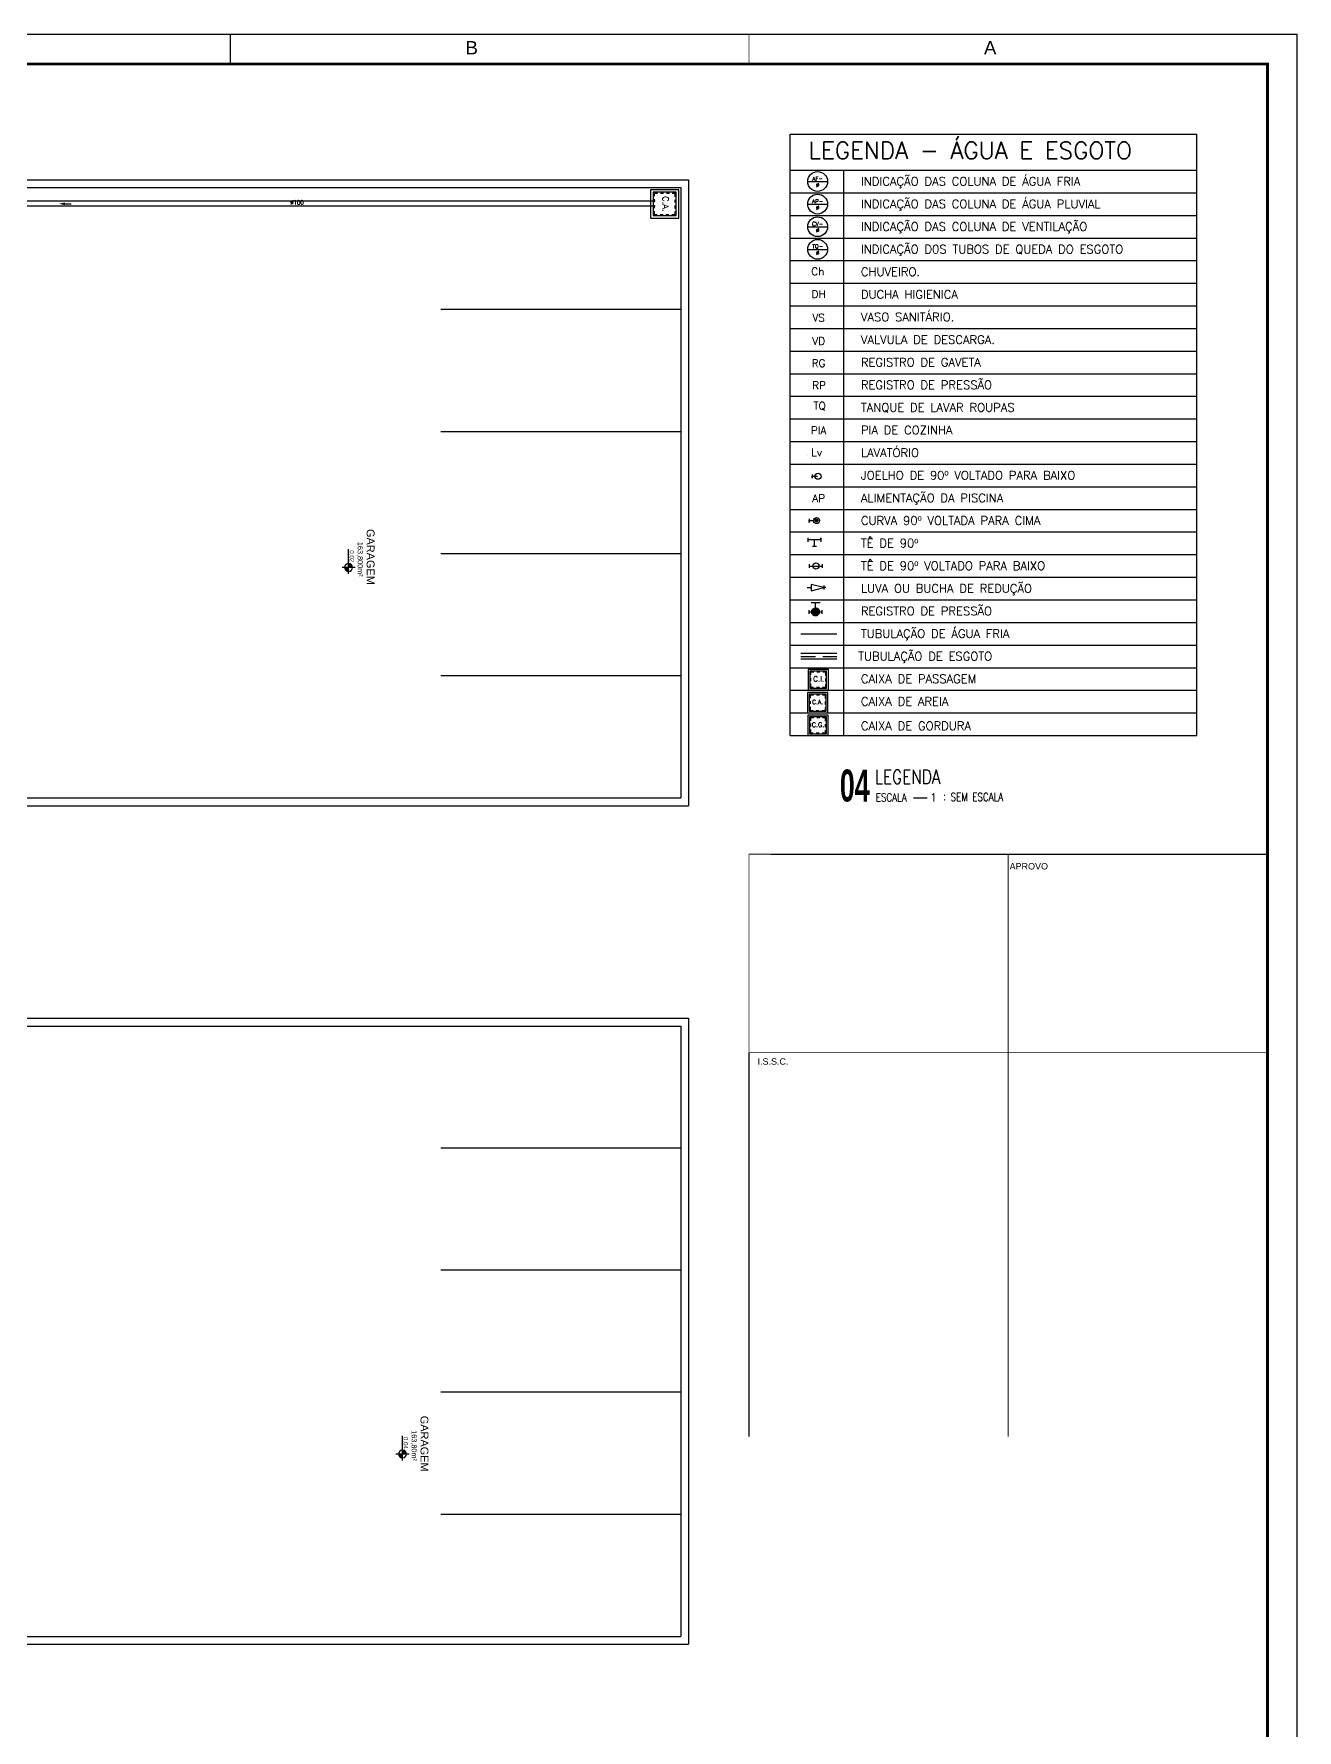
# Model space of a CAD drawing. Header units: millimetres. Extents: x 5512 to 5596, y 903 to 1082.
# Drawn here: x 5553.3 to 5596, y 1024.3 to 1081.5 of the extents above; entities that cross this region are included whole.
import ezdxf
from ezdxf.enums import TextEntityAlignment as Align

# ---------------------------------------------------------------- set-up
doc = ezdxf.new("R2010")
doc.units = ezdxf.units.MM
doc.linetypes.add('HIDDEN', pattern=[0.375, 0.25, -0.125])
doc.linetypes.add('HIDDENX2', pattern=[0.75, 0.5, -0.25])
for name, color, linetype in [('0-COTAS', 8, 'Continuous'), ('A-PEN-W', 7, 'Continuous'), ('A-PEN-Y', 2, 'Continuous'), ('Eixo', 4, 'HIDDENX2'), ('HIDROGRAFIA', 4, 'Continuous'), ("LINHA - PROJETU'S", 1, 'Continuous'), ('NIVEIS', 1, 'Continuous'), ("PRANCHA - PROJETU'S", 7, 'Continuous'), ('Texto-Tubos', 7, 'Continuous'), ('TigreCad', 3, 'Continuous'), ('TUBOS_ESGOTO', 5, 'Continuous'), ('TUBULAÇÃO_ESGOTO', 5, 'Continuous'), ('TUBULAÇÃO_HIDRÁULICA', 5, 'Continuous'), ('TXT_0', 7, 'Continuous'), ('TXT_1', 2, 'Continuous'), ('TXT_2', 6, 'Continuous')]:
    doc.layers.add(name, color=color, linetype=linetype)
doc.styles.add('ADITIVOCAD', font='ROMANS.shx')
doc.styles.add('ARIAL', font='arial.ttf', dxfattribs={"height": 2})
doc.styles.add('CARIMBO_DADOS', font='arial.ttf', dxfattribs={"height": 0.1})
doc.styles.add('R80', font='simplex.shx', dxfattribs={"height": 12})
doc.styles.add('REG140', font='romans.shx', dxfattribs={"width": 0.8, "height": 0.35})
doc.styles.add('REG60', font='romans.shx', dxfattribs={"width": 0.8, "height": 0.15})
doc.styles.add('REG80', font='romans.shx', dxfattribs={"width": 0.8, "height": 0.1})
doc.styles.add('SANSSERIF2', font='sanssb__.ttf', dxfattribs={"width": 0.8})
doc.styles.get("Standard").update_dxf_attribs({"font": 'arial.ttf'})
doc.styles.add('T20', font='PORT2', dxfattribs={"height": 0.2})
doc.styles.add('TEXT', font='arial.ttf')

# ---------------------------------------------------------------- blocks, each defined once
blk = doc.blocks.new('ADFSGASDFG')
at = {"layer": "PRANCHA - PROJETU'S", "color": 1}
for p, q in [((360.678, 107.346), (276.578, 107.346)), ((360.678, 47.946), (360.678, 107.346))]:
    blk.add_line(p, q, dxfattribs=at)
at = {"layer": "PRANCHA - PROJETU'S", "color": 4, "const_width": 0.1}
blk.add_lwpolyline([(279.078, 106.346), (359.678, 106.346), (359.678, 48.946), (279.078, 48.946)], close=True, dxfattribs=at)
blk = doc.blocks.new('CRBODADOSÇ')
at = {"layer": "PRANCHA - PROJETU'S", "color": 3}
blk.add_line((164.825, 196.917), (165.288, 196.917), dxfattribs=at)
at = {"layer": "PRANCHA - PROJETU'S", "color": 3, "style": 'REG80', "width": 0.8}
for s, p in [('ESCALA', (163.548, 196.799)), ('1', (165.407, 196.799)), (':', (165.829, 196.842))]:
    blk.add_text(s, height=0.27, dxfattribs=at).set_placement(p)
at = {"layer": "PRANCHA - PROJETU'S", "color": 2, "style": 'REG140', "width": 0.8}
for tag, p in [('PROJETO', (163.521, 198.067)), ('DESENHO', (163.516, 197.395))]:
    blk.add_attdef(tag, p, '', height=0.472, dxfattribs=at)
at = {"layer": "PRANCHA - PROJETU'S", "style": 'SANSSERIF2', "width": 0.6}
blk.add_attdef('00', text='', height=1.08, dxfattribs=at).set_placement((162.84, 196.795), align=Align.CENTER)
at = {"layer": "PRANCHA - PROJETU'S", "color": 3, "style": 'REG80', "width": 0.8}
blk.add_attdef('ESCALA', (166.075, 196.813), '', height=0.27, dxfattribs=at)
blk = doc.blocks.new('Adh_Afn')
blk.add_line((-0.25, 0), (0.25, 0))
blk.add_circle((0, 0), 0.25)
at = {"flags": 8}
for tag, p in [('$AF', (0, 0.07)), ('$DIAM', (0, -0.091))]:
    blk.add_attdef(tag, text='', height=0.1, dxfattribs=at).set_placement(p, align=Align.MIDDLE)
blk = doc.blocks.new('ADH_HIUTILIZ1')
blk.add_line((0.12, 0), (0.12, 0))
at = {"flags": 8}
blk.add_attdef('$N', text='', height=0.09, dxfattribs=at).set_placement((0.226, 0.042), align=Align.MIDDLE)
blk = doc.blocks.new('Adh_cx_j90b')
blk.add_lwpolyline([(-0.068, 0.022), (-0.068, -0.022), (-0.068, 0), (-0.006, 0)])
blk.add_circle((0, 0), 0.0359)
blk = doc.blocks.new('Adh_cx_c90c')
h = blk.add_hatch()
h.set_pattern_fill('_U', color=256, scale=0.002, angle=45, style=0, double=1, pattern_type=0)
h.set_pattern_definition([(45, (-6.0733674, -5.0413484), (-0.00141421356, 0.00141421356), []), (135, (-6.0733674, -5.0413484), (-0.00141421356, -0.00141421356), [])])
h.paths.add_polyline_path([(-0.017, 0, 1), (0.017, 0, 1)])
blk.add_lwpolyline([(-0.088, 0.022), (-0.088, -0.023), (-0.088, 0), (-0.036, 0)])
for radius in [0.0359, 0.017]:
    blk.add_circle((0, 0), radius)
blk = doc.blocks.new('Adh_cx_te90')
for p, q in [((-0.075, -0.0225), (-0.075, 0.0225)), ((0.075, 0), (-0.075, 0)), ((0, -0.075), (0, 0)), ((0.075, 0), (0.075, 0.0225)), ((0.075, 0.0225), (0.075, -0.0225)), ((-0.0225, -0.075), (0.0225, -0.075))]:
    blk.add_line(p, q)
blk = doc.blocks.new('Adh_cx_te90b')
for p, q in [((-0.078, 0.0225), (-0.078, -0.0225)), ((-0.078, 0), (0.078, 0)), ((0.078, -0.0225), (0.078, 0.0225))]:
    blk.add_line(p, q)
blk.add_circle((0, 0), 0.0359)
blk = doc.blocks.new('Adh_cx_lvr')
for p, q in [((0, 0), (-0.15, 0.0375)), ((-0.15, 0.0375), (-0.15, -0.0375)), ((-0.15, -0.0375), (0, 0)), ((0, 0.0225), (0, -0.0225)), ((-0.195, 0), (-0.15, 0)), ((0.0225, 0), (0, 0))]:
    blk.add_line(p, q)
blk = doc.blocks.new('Adh_acs_rg')
h = blk.add_hatch()
h.set_pattern_fill('_U', color=256, scale=0.002, angle=45, style=0, double=1)
h.set_pattern_definition([(45, (-7.4131718, -5.1711377), (-0.00141421356, 0.00141421356), []), (135, (-7.4131718, -5.1711377), (-0.00141421356, -0.00141421356), [])])
h.paths.add_polyline_path([(-0.046, 0, 1), (0.046, 0, 1)])
for p, q in [((-0.078, 0.022), (-0.078, -0.022)), ((0.053, 0.108), (-0.053, 0.108)), ((0, 0.046), (0, 0.108)), ((0.078, -0.022), (0.078, 0.022)), ((-0.078, 0), (-0.046, 0)), ((0.046, 0), (0.078, 0))]:
    blk.add_line(p, q)
blk.add_circle((0, 0), 0.046)
blk = doc.blocks.new('Adhs_RefTbl')
at = {"color": 0, "linetype": 'ByBlock', "ltscale": 0.5}
blk.add_line((-0.321, 0), (0.321, 0), dxfattribs=at)
blk = doc.blocks.new('inp_cx')
for p, q in [((40, 40), (-40, 40)), ((-40, 40), (-40, -40)), ((40, -40), (40, 40)), ((-40, -40), (40, -40))]:
    blk.add_line(p, q)
at = {"color": 1, "linetype": 'Continuous', "ltscale": 0.5}
for p, q in [((33, 33), (-33, 33)), ((-33, 33), (-33, -33)), ((33, -33), (33, 33)), ((-33, -33), (33, -33))]:
    blk.add_line(p, q, dxfattribs=at)
at = {"color": 1, "linetype": 'HIDDEN', "ltscale": 0.5}
for p, q in [((30, 30), (-30, 30)), ((-30, 30), (-30, -30)), ((30, -30), (30, 30)), ((-30, -30), (30, -30))]:
    blk.add_line(p, q, dxfattribs=at)
at = {"style": 'R80'}
blk.add_text('C.I.', height=20.59, dxfattribs=at).set_placement((-19.6, -7.5))
blk = doc.blocks.new('_cxgordu')
for p, q in [((40, 40), (-40, 40)), ((-40, 40), (-40, -40)), ((40, -40), (40, 40)), ((-40, -40), (40, -40))]:
    blk.add_line(p, q)
at = {"color": 1, "linetype": 'Continuous', "ltscale": 0.5}
for p, q in [((33, 33), (-33, 33)), ((-33, 33), (-33, -33)), ((33, -33), (33, 33)), ((-33, -33), (33, -33))]:
    blk.add_line(p, q, dxfattribs=at)
at = {"color": 1, "linetype": 'HIDDEN', "ltscale": 0.5}
for p, q in [((30, 30), (-30, 30)), ((-30, 30), (-30, -30)), ((30, -30), (30, 30)), ((-30, -30), (30, -30))]:
    blk.add_line(p, q, dxfattribs=at)
at = {"style": 'R80'}
blk.add_text('C.G.', height=18.48, dxfattribs=at).set_placement((-24.3, -6.9))
blk = doc.blocks.new('_cxareia')
for p, q in [((40, 40), (-40, 40)), ((-40, 40), (-40, -40)), ((40, -40), (40, 40)), ((-40, -40), (40, -40))]:
    blk.add_line(p, q)
at = {"color": 1, "linetype": 'Continuous', "ltscale": 0.5}
for p, q in [((33, 33), (-33, 33)), ((-33, 33), (-33, -33)), ((33, -33), (33, 33)), ((-33, -33), (33, -33))]:
    blk.add_line(p, q, dxfattribs=at)
at = {"color": 1, "linetype": 'HIDDEN', "ltscale": 0.5}
for p, q in [((30, 30), (-30, 30)), ((-30, 30), (-30, -30)), ((30, -30), (30, 30)), ((-30, -30), (30, -30))]:
    blk.add_line(p, q, dxfattribs=at)
at = {"style": 'R80'}
blk.add_text('C.A.', height=17.28, dxfattribs=at).set_placement((-22, -6.1))
blk = doc.blocks.new('cotas')
at = {"layer": 'A-PEN-Y'}
h = blk.add_hatch(color=256, dxfattribs=at)
h.paths.add_polyline_path([(0.135, 0, 0.414214), (0, 0.135), (0, 0)])
h.paths.add_polyline_path([(0, 0), (-0.135, 0, 0.414214), (0, -0.135)])
at = {"layer": 'A-PEN-W'}
for p, q in [((-0.223, 0), (0.621, 0)), ((0, 0.223), (0, -0.223))]:
    blk.add_line(p, q, dxfattribs=at)
blk.add_circle((0, 0), 0.135, dxfattribs=at)
at = {"layer": 'A-PEN-W', "style": 'T20'}
blk.add_attdef('COTA', (0.167, 0.038), '', height=0.15, dxfattribs=at)

msp = doc.modelspace()

# ---------------------------------------------------------------- linework, layer by layer
at = {"color": 4}
msp.add_line((5594.953, 1034.007), (5594.953, 1053.741), dxfattribs=at)
at = {"layer": '0-COTAS'}
for p, q in [((5522.614, 1076.616), (5575.414, 1076.616)), ((5575.414, 1076.616), (5575.414, 1055.496)), ((5528.158, 1076.352), (5575.15, 1076.352)), ((5575.15, 1076.352), (5575.15, 1055.76)), ((5575.15, 1072.234), (5567.054, 1072.234)), ((5575.15, 1068.115), (5567.054, 1068.115)), ((5575.15, 1063.997), (5567.054, 1063.997)), ((5575.15, 1059.879), (5567.054, 1059.879)), ((5523.493, 1055.496), (5575.414, 1055.496)), ((5523.757, 1055.76), (5575.15, 1055.76)), ((5522.614, 1048.323), (5575.414, 1048.323)), ((5528.158, 1048.059), (5575.15, 1048.059)), ((5575.15, 1048.059), (5575.15, 1027.467)), ((5575.414, 1048.323), (5575.414, 1027.203)), ((5575.15, 1043.94), (5567.054, 1043.94)), ((5575.15, 1039.822), (5567.054, 1039.822)), ((5575.15, 1035.704), (5567.054, 1035.704)), ((5575.15, 1031.585), (5567.054, 1031.585)), ((5523.757, 1027.467), (5575.15, 1027.467)), ((5523.493, 1027.203), (5575.414, 1027.203))]:
    msp.add_line(p, q, dxfattribs=at)
at = {"layer": 'A-PEN-Y'}
msp.add_line((5578.204, 1053.864), (5594.953, 1053.864), dxfattribs=at)
at = {"layer": 'Eixo'}
msp.add_line((5579.197, 1060.535), (5580.421, 1060.535), dxfattribs=at)
at = {"layer": "LINHA - PROJETU'S", "color": 1}
msp.add_line((5577.453, 1034.211), (5577.453, 1047.163), dxfattribs=at)
at = {"layer": "LINHA - PROJETU'S", "color": 1, "const_width": 0.03}
for points in [[(5577.453, 1081.522), (5577.453, 1080.522)], [(5577.453, 1034.211), (5577.453, 1053.864), (5595, 1053.864)], [(5586.203, 1034.211), (5586.203, 1053.864)], [(5594.953, 1047.163), (5577.453, 1047.163)]]:
    msp.add_lwpolyline(points, dxfattribs=at)
at = {"layer": "PRANCHA - PROJETU'S", "color": 1}
msp.add_line((5559.953, 1080.522), (5559.953, 1081.522), dxfattribs=at)
msp.add_lwpolyline([(5594.953, 1058.272), (5594.953, 1080.522), (5577.453, 1080.522)], dxfattribs=at)
at = {"layer": 'TigreCad'}
for p, q in [((5574.285, 1075.899), (5550.272, 1075.899)), ((5574.285, 1075.72), (5550.272, 1075.72))]:
    msp.add_line(p, q, dxfattribs=at)
at = {"layer": 'TUBOS_ESGOTO'}
msp.add_line((5554.356, 1075.805), (5554.566, 1075.805), dxfattribs=at)
at = {"layer": 'TUBULAÇÃO_ESGOTO'}
for p, q in [((5580.422, 1060.63), (5579.197, 1060.631)), ((5580.421, 1060.439), (5579.197, 1060.44))]:
    msp.add_line(p, q, dxfattribs=at)
msp.add_solid([(5554.154, 1075.806), (5554.357, 1075.848), (5554.356, 1075.761)], dxfattribs=at)
at = {"layer": 'TXT_1'}
for p, q in [((5578.844, 1057.864), (5578.844, 1078.16)), ((5578.844, 1078.16), (5592.566, 1078.16)), ((5578.844, 1057.864), (5578.844, 1078.16)), ((5592.566, 1057.864), (5592.566, 1078.16)), ((5578.844, 1076.94), (5592.566, 1076.94)), ((5580.656, 1057.864), (5580.656, 1076.94)), ((5578.844, 1076.177), (5592.566, 1076.177)), ((5578.844, 1075.414), (5592.566, 1075.414)), ((5578.844, 1074.651), (5592.566, 1074.651)), ((5578.844, 1073.888), (5592.566, 1073.888)), ((5578.844, 1073.125), (5592.566, 1073.125)), ((5578.844, 1072.362), (5592.566, 1072.362)), ((5578.844, 1071.599), (5592.566, 1071.599)), ((5578.844, 1070.836), (5592.566, 1070.836)), ((5578.844, 1070.073), (5592.566, 1070.073)), ((5578.844, 1069.31), (5592.566, 1069.31)), ((5578.844, 1068.547), (5592.566, 1068.547)), ((5578.844, 1067.784), (5592.566, 1067.784)), ((5578.844, 1067.021), (5592.566, 1067.021)), ((5578.844, 1066.258), (5592.566, 1066.258)), ((5578.844, 1065.495), (5592.566, 1065.495)), ((5578.844, 1065.495), (5592.566, 1065.495)), ((5578.844, 1064.732), (5592.566, 1064.732)), ((5578.844, 1063.969), (5592.566, 1063.969)), ((5578.844, 1063.206), (5592.566, 1063.206)), ((5578.844, 1062.443), (5592.566, 1062.443)), ((5578.844, 1061.679), (5592.566, 1061.679)), ((5578.844, 1061.679), (5592.566, 1061.679)), ((5578.844, 1060.916), (5592.566, 1060.916)), ((5578.844, 1060.153), (5592.566, 1060.153)), ((5578.844, 1059.39), (5592.566, 1059.39)), ((5578.844, 1058.627), (5592.566, 1058.627)), ((5578.844, 1057.864), (5592.566, 1057.864))]:
    msp.add_line(p, q, dxfattribs=at)

# ---------------------------------------------------------------- block references
at = {"layer": '0-COTAS', "color": 1}
ref = msp.add_blockref('cotas', (5563.934, 1063.538), dxfattribs=dict(at, xscale=-0.9855999999959023, yscale=0.9855999999991037, zscale=0.9855999999991037, rotation=270))
ref.add_attrib('COTA', '0,02', (5563.97, 1064.115), dxfattribs={"layer": 'NIVEIS', "color": 1, "height": 0.1478, "rotation": 270, "style": 'TEXT'})
ref = msp.add_blockref('cotas', (5565.755, 1033.621), dxfattribs=dict(at, xscale=-0.9855999999959023, yscale=0.9855999999991037, zscale=0.9855999999991037, rotation=270))
ref.add_attrib('COTA', '0,04', (5565.791, 1034.198), dxfattribs={"layer": 'NIVEIS', "color": 1, "height": 0.1478, "rotation": 270, "style": 'TEXT'})
at = {"layer": 'HIDROGRAFIA', "xscale": 0.01188000000081957, "yscale": 0.01188000000001921, "zscale": 0.01188, "rotation": 270}
msp.add_blockref('_cxareia', (5574.606, 1075.801), dxfattribs=at)
at = {"layer": 'HIDROGRAFIA', "xscale": 0.008583775200052799, "yscale": 0.008583775199185364, "zscale": 0.008583775199171485}
for name, p in [('inp_cx', (5579.787, 1059.75)), ('_cxareia', (5579.771, 1058.971)), ('_cxgordu', (5579.78, 1058.208))]:
    msp.add_blockref(name, p, dxfattribs=at)
at = {"layer": "PRANCHA - PROJETU'S", "color": 1}
msp.add_blockref('ADFSGASDFG', (5235.275, 974.176), dxfattribs=at)
at = {"layer": "PRANCHA - PROJETU'S"}
msp.add_blockref('CRBODADOSÇ', (5418.181, 858.842), dxfattribs=at).add_auto_attribs({'ESCALA': 'SEM ESCALA', 'DESENHO': 'LEGENDA', '00': '04'})
at = {"layer": 'TUBULAÇÃO_HIDRÁULICA', "xscale": 1.907505599815886, "yscale": 1.907505599815886, "zscale": 1.907505599815886}
msp.add_blockref('Adhs_RefTbl', (5579.809, 1061.298), dxfattribs=at)
at = {"layer": 'TXT_1'}
ref = msp.add_blockref('Adh_Afn', (5579.769, 1076.558), dxfattribs=dict(at, xscale=1.335253919870773, yscale=1.335253919870773, zscale=1.33525391987112))
ref.add_attrib('$AF', 'AF-', dxfattribs={"layer": '0', "height": 0.1335, "style": 'ADITIVOCAD', "flags": 8}).set_placement((5579.769, 1076.652), align=Align.MIDDLE)
ref.add_attrib('$DIAM', '%%C', dxfattribs={"layer": '0', "height": 0.1335, "style": 'ADITIVOCAD', "flags": 8}).set_placement((5579.769, 1076.437), align=Align.MIDDLE)
ref = msp.add_blockref('Adh_Afn', (5579.769, 1075.795), dxfattribs=dict(at, xscale=1.335253919870773, yscale=1.335253919870773, zscale=1.33525391987112))
ref.add_attrib('$AF', 'AP-', dxfattribs={"layer": '0', "height": 0.1335, "style": 'ADITIVOCAD', "flags": 8}).set_placement((5579.769, 1075.889), align=Align.MIDDLE)
ref.add_attrib('$DIAM', '%%C', dxfattribs={"layer": '0', "height": 0.1335, "style": 'ADITIVOCAD', "flags": 8}).set_placement((5579.769, 1075.674), align=Align.MIDDLE)
ref = msp.add_blockref('Adh_Afn', (5579.769, 1075.032), dxfattribs=dict(at, xscale=1.335253919870773, yscale=1.335253919870773, zscale=1.33525391987112))
ref.add_attrib('$AF', 'CV-', dxfattribs={"layer": '0', "height": 0.1335, "style": 'ADITIVOCAD', "flags": 8}).set_placement((5579.769, 1075.126), align=Align.MIDDLE)
ref.add_attrib('$DIAM', '%%C', dxfattribs={"layer": '0', "height": 0.1335, "style": 'ADITIVOCAD', "flags": 8}).set_placement((5579.769, 1074.911), align=Align.MIDDLE)
ref = msp.add_blockref('Adh_Afn', (5579.769, 1074.269), dxfattribs=dict(at, xscale=1.335253919870773, yscale=1.335253919870773, zscale=1.33525391987112))
ref.add_attrib('$AF', 'TQ-', dxfattribs={"layer": '0', "height": 0.1335, "style": 'ADITIVOCAD', "flags": 8}).set_placement((5579.769, 1074.363), align=Align.MIDDLE)
ref.add_attrib('$DIAM', '%%C', dxfattribs={"layer": '0', "height": 0.1335, "style": 'ADITIVOCAD', "flags": 8}).set_placement((5579.769, 1074.148), align=Align.MIDDLE)
ref = msp.add_blockref('ADH_HIUTILIZ1', (5579.129, 1073.403), dxfattribs=dict(at, xscale=2.861258399723829, yscale=2.861258399723829, zscale=2.861258399723829))
ref.add_attrib('$N', 'Ch', dxfattribs={"layer": '0', "height": 0.2575, "style": 'ADITIVOCAD', "flags": 8}).set_placement((5579.777, 1073.524), align=Align.MIDDLE)
ref = msp.add_blockref('ADH_HIUTILIZ1', (5579.155, 1072.635), dxfattribs=dict(at, xscale=2.861258399723829, yscale=2.861258399723829, zscale=2.861258399723829))
ref.add_attrib('$N', 'DH', dxfattribs={"layer": '0', "height": 0.2575, "style": 'ADITIVOCAD', "flags": 8}).set_placement((5579.802, 1072.756), align=Align.MIDDLE)
ref = msp.add_blockref('ADH_HIUTILIZ1', (5579.155, 1071.839), dxfattribs=dict(at, xscale=2.861258399723829, yscale=2.861258399723829, zscale=2.861258399723829))
ref.add_attrib('$N', 'VS', dxfattribs={"layer": '0', "height": 0.2575, "style": 'ADITIVOCAD', "flags": 8}).set_placement((5579.802, 1071.96), align=Align.MIDDLE)
ref = msp.add_blockref('ADH_HIUTILIZ1', (5579.155, 1071.054), dxfattribs=dict(at, xscale=2.861258399723829, yscale=2.861258399723829, zscale=2.861258399723829))
ref.add_attrib('$N', 'VD', dxfattribs={"layer": '0', "height": 0.2575, "style": 'ADITIVOCAD', "flags": 8}).set_placement((5579.802, 1071.174), align=Align.MIDDLE)
ref = msp.add_blockref('ADH_HIUTILIZ1', (5579.155, 1070.307), dxfattribs=dict(at, xscale=2.861258399723829, yscale=2.861258399723829, zscale=2.861258399723829))
ref.add_attrib('$N', 'RG', dxfattribs={"layer": '0', "height": 0.2575, "style": 'ADITIVOCAD', "flags": 8}).set_placement((5579.802, 1070.427), align=Align.MIDDLE)
ref = msp.add_blockref('ADH_HIUTILIZ1', (5579.17, 1069.563), dxfattribs=dict(at, xscale=2.861258399723829, yscale=2.861258399723829, zscale=2.861258399723829))
ref.add_attrib('$N', 'RP', dxfattribs={"layer": '0', "height": 0.2575, "style": 'ADITIVOCAD', "flags": 8}).set_placement((5579.817, 1069.684), align=Align.MIDDLE)
ref = msp.add_blockref('ADH_HIUTILIZ1', (5579.188, 1068.856), dxfattribs=dict(at, xscale=2.861258399723829, yscale=2.861258399723829, zscale=2.861258399723829))
ref.add_attrib('$N', 'TQ', dxfattribs={"layer": '0', "height": 0.2575, "style": 'ADITIVOCAD', "flags": 8}).set_placement((5579.835, 1068.977), align=Align.MIDDLE)
ref = msp.add_blockref('ADH_HIUTILIZ1', (5579.155, 1068.037), dxfattribs=dict(at, xscale=2.861258399723829, yscale=2.861258399723829, zscale=2.861258399723829))
ref.add_attrib('$N', 'PIA', dxfattribs={"layer": '0', "height": 0.2575, "style": 'ADITIVOCAD', "flags": 8}).set_placement((5579.802, 1068.158), align=Align.MIDDLE)
ref = msp.add_blockref('ADH_HIUTILIZ1', (5579.09, 1067.3), dxfattribs=dict(at, xscale=2.861258399723829, yscale=2.861258399723829, zscale=2.861258399723829))
ref.add_attrib('$N', 'Lv', dxfattribs={"layer": '0', "height": 0.2575, "style": 'ADITIVOCAD', "flags": 8}).set_placement((5579.737, 1067.421), align=Align.MIDDLE)
at = {"layer": 'TXT_1', "xscale": 2.861258399723829, "yscale": 2.861258399723829, "zscale": 2.861258399723829}
for name, p in [('Adh_cx_j90b', (5579.782, 1066.612)), ('Adh_cx_c90c', (5579.731, 1065.118)), ('Adh_cx_te90', (5579.664, 1064.466)), ('Adh_cx_te90b', (5579.709, 1063.584)), ('Adh_cx_lvr', (5579.978, 1062.857)), ('Adh_acs_rg', (5579.698, 1062.036))]:
    msp.add_blockref(name, p, dxfattribs=at)
at = {"layer": 'TXT_1'}
ref = msp.add_blockref('ADH_HIUTILIZ1', (5579.155, 1065.748), dxfattribs=dict(at, xscale=2.861258399723829, yscale=2.861258399723829, zscale=2.861258399723829))
ref.add_attrib('$N', 'AP', dxfattribs={"layer": '0', "height": 0.2575, "style": 'ADITIVOCAD', "flags": 8}).set_placement((5579.802, 1065.869), align=Align.MIDDLE)

# ---------------------------------------------------------------- texts
at = {"layer": '0-COTAS', "color": 230, "style": 'CARIMBO_DADOS'}
for s, height, p in [('GARAGEM', 0.264, (5566.365, 1034.912)), ('163,80m²', 0.176, (5566.062, 1034.425))]:
    msp.add_text(s, height=height, rotation=270, dxfattribs=at).set_placement(p)
at = {"layer": '0-COTAS', "color": 230, "insert": (5564.676, 1063.89), "char_height": 0.264, "attachment_point": 5, "rotation": 270, "style": 'CARIMBO_DADOS'}
msp.add_mtext_dynamic_manual_height_columns('GARAGEM', width=0.84921, gutter_width=0.5, heights=[0], dxfattribs=at)
at = {"layer": '0-COTAS', "color": 230, "insert": (5564.312, 1063.811), "char_height": 0.176, "attachment_point": 5, "rotation": 270, "style": 'CARIMBO_DADOS'}
msp.add_mtext('163,800m²', dxfattribs=at)
at = {"layer": "PRANCHA - PROJETU'S", "color": 50, "linetype": 'Continuous', "style": 'ARIAL'}
for s, p in [('B', (5568.093, 1081.072)), ('A', (5585.593, 1081.072))]:
    msp.add_text(s, height=0.45, dxfattribs=at).set_placement(p, align=Align.MIDDLE)
at = {"layer": "PRANCHA - PROJETU'S", "color": 2, "style": 'ARIAL'}
for s, p in [('APROVO', (5586.897, 1053.453)), ('I.S.S.C.', (5578.262, 1046.866))]:
    msp.add_text(s, height=0.2168, dxfattribs=at).set_placement(p, align=Align.MIDDLE)
at = {"layer": 'Texto-Tubos', "style": 'REG60', "width": 0.8}
msp.add_text('%%C100', height=0.15, dxfattribs=at).set_placement((5562.193, 1075.777), align=Align.CENTER)
at = {"layer": 'TXT_0', "style": 'ADITIVOCAD'}
for s, height, p in [('INDICAÇÃO DAS COLUNA DE ÁGUA FRIA', 0.28613, (5581.229, 1076.42)), ('INDICAÇÃO DAS COLUNA DE ÁGUA PLUVIAL', 0.28613, (5581.229, 1075.657)), ('INDICAÇÃO DAS COLUNA DE VENTILAÇÃO', 0.28613, (5581.229, 1074.894)), ('INDICAÇÃO D0S TUBOS DE QUEDA DO ESGOTO', 0.28613, (5581.229, 1074.131)), ('CHUVEIRO.', 0.2861, (5581.229, 1073.368)), ('DUCHA HIGIENICA', 0.28613, (5581.229, 1072.605)), ('VASO SANITÁRIO.', 0.28613, (5581.229, 1071.842)), ('VALVULA DE DESCARGA.', 0.28613, (5581.229, 1071.079)), ('REGISTRO DE GAVETA', 0.28613, (5581.229, 1070.316)), ('REGISTRO DE PRESSÃO', 0.28613, (5581.229, 1069.553)), ('TANQUE DE LAVAR ROUPAS', 0.28613, (5581.229, 1068.79)), ('PIA DE COZINHA', 0.28613, (5581.229, 1068.027)), ('LAVATÓRIO', 0.2861, (5581.229, 1067.264)), ('JOELHO DE 90º VOLTADO PARA BAIXO', 0.28613, (5581.229, 1066.501)), ('ALIMENTAÇÃO DA PISCINA', 0.28613, (5581.229, 1065.738)), ('CURVA 90º VOLTADA PARA CIMA', 0.28613, (5581.229, 1064.975)), ('TÊ DE 90º', 0.2861, (5581.229, 1064.212)), ('TÊ DE 90º VOLTADO PARA BAIXO', 0.28613, (5581.229, 1063.449)), ('LUVA OU BUCHA DE REDUÇÃO', 0.28613, (5581.229, 1062.686)), ('REGISTRO DE PRESSÃO', 0.28613, (5581.229, 1061.923)), ('TUBULAÇÃO DE ÁGUA FRIA', 0.28613, (5581.229, 1061.16)), ('TUBULAÇÃO DE ESGOTO', 0.28613, (5581.135, 1060.397)), ('CAIXA DE PASSAGEM', 0.28613, (5581.229, 1059.634)), ('CAIXA DE AREIA', 0.28613, (5581.229, 1058.871)), ('CAIXA DE GORDURA', 0.28613, (5581.229, 1058.048))]:
    msp.add_text(s, height=height, dxfattribs=at).set_placement(p)
at = {"layer": 'TXT_2', "style": 'ADITIVOCAD'}
msp.add_text('LEGENDA - ÁGUA E ESGOTO', height=0.57225, dxfattribs=at).set_placement((5579.467, 1077.321))

doc.saveas('drawing.dxf')
